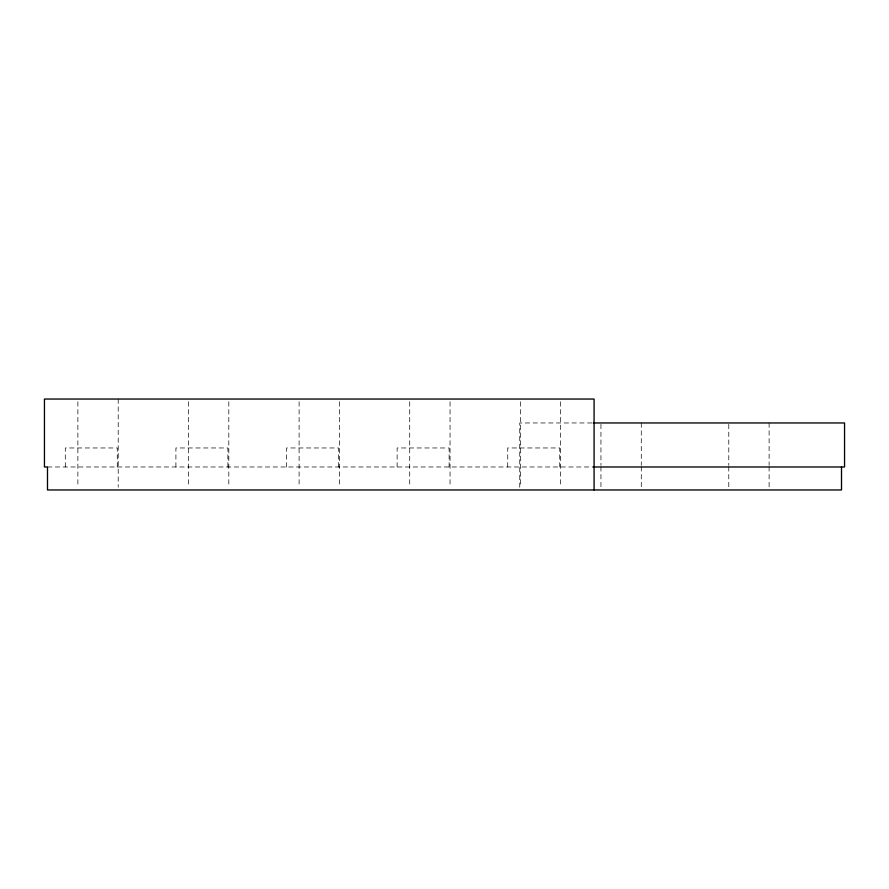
<?xml version="1.0" encoding="UTF-8"?>
<svg xmlns="http://www.w3.org/2000/svg" width="889" height="889" viewBox="0 0 889 889"><rect width="100%" height="100%" fill="white"/><g stroke="black" fill="none" stroke-linecap="round" stroke-linejoin="round"><path stroke-width="0.67" stroke-dasharray="4.45 3.33" d="M591.93 422.964L519.754 422.964L519.754 487.261M47.495 466.981L592.707 466.981M769.107 422.964L769.107 465.347M769.107 466.714L769.107 487.228M728.78 424.331L728.78 465.347M728.78 466.714L728.78 487.228M641.28 422.964L641.28 465.347M641.28 466.714L641.28 487.228M600.953 424.331L600.953 465.347M600.953 466.714L600.953 487.228M560.659 401.795L560.659 487.205M559.737 466.981L559.737 447.967L507.741 447.967L507.741 466.981M520.332 401.795L520.332 487.205M450.045 401.795L450.045 487.205M449.123 466.981L449.123 447.967L397.127 447.967L397.127 466.981M409.718 401.795L409.718 487.205M339.431 401.795L339.431 487.205M338.509 466.981L338.509 447.967L286.525 447.967L286.525 466.981M299.104 401.795L299.104 487.205M228.817 401.795L228.817 487.205M227.895 466.981L227.895 447.967L175.911 447.967L175.911 466.981M188.49 401.795L188.49 487.205M118.204 399.039L118.204 487.205M117.281 466.981L117.281 447.967L65.297 447.967L65.297 466.981M77.876 401.795L77.876 487.205"/><path stroke-width="1.33" d="M593.319 422.964L844.55 422.964L844.55 466.981L593.252 466.981M841.505 466.981L841.505 489.961L47.495 489.961L47.495 466.981L44.45 466.981L44.45 399.039L594.074 399.039L594.074 489.961"/></g></svg>
